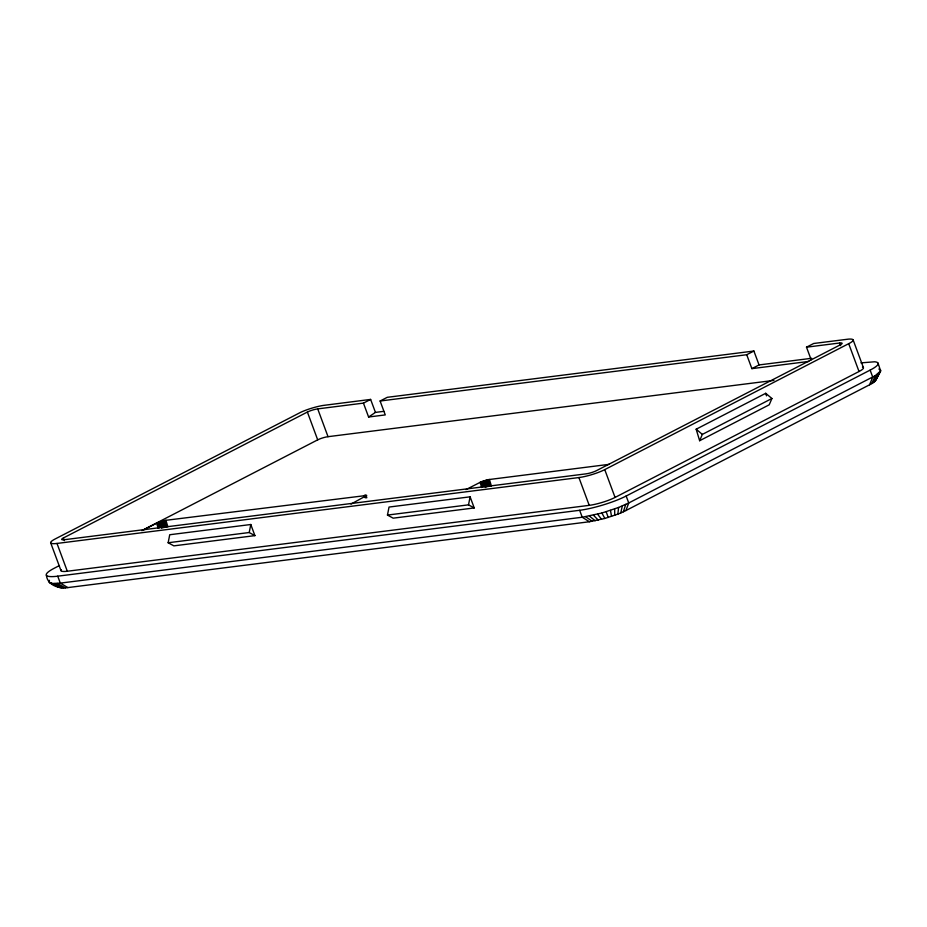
<?xml version="1.0" encoding="UTF-8"?>
<svg xmlns="http://www.w3.org/2000/svg" width="927" height="927" viewBox="0 0 927 927"><rect width="100%" height="100%" fill="white"/><g stroke="black" fill="none" stroke-linecap="round" stroke-linejoin="round"><path stroke-width="1.39" d="M46.385 575.146C47.254 585.192 59.212 589.097 67.856 587.591L589.398 521.75L604.856 518.448L617.857 514.126L618.599 507.463L628.738 502.967L875.308 375.632L880.65 370.951L878.031 363.175M168.146 542.758L169.734 534.74L250.788 524.508L254.913 535.632L173.859 545.864L168.146 542.758L249.212 532.527L254.913 535.632M249.212 532.527L250.788 524.508M387.463 515.076L389.039 507.057L470.105 496.826L474.23 507.938L393.164 518.17L387.463 515.076L468.517 504.844L474.23 507.938M468.517 504.844L470.105 496.826M617.857 514.126L620.754 512.944L622.318 505.957M620.754 512.944L623.396 511.774L625.713 504.45M623.396 511.774L625.922 510.545L628.738 502.967L626.165 496.026L870.129 370.116A34.473 6.107 -16.8 0 0 874.613 361.785L860.94 362.874M625.922 510.545L869.584 384.786L872.713 377.057L870.129 370.116M699.642 440.719L702.342 434.404L771.913 398.494L765.737 393.303L696.165 429.213L699.642 440.719L769.213 404.809L771.913 398.494M869.584 384.786L871.739 383.604L875.308 375.632M871.739 383.604L873.396 382.561L877.429 374.288M873.396 382.561L874.659 381.588L879.039 373.048M874.659 381.588L880.615 370.128L878.854 369.016M875.494 380.719L880.129 371.924M875.911 379.954L880.65 370.951M49.455 580.302L48.969 582.098L59.328 587.312M773.941 380.394L328.031 436.687L317.718 408.888L363.442 403.118L368.598 417.011L375.447 412.399L383.766 411.345M862.446 367.046A19.119 3.384 -16.8 0 1 859.005 371.518L615.064 497.428A19.119 3.384 -16.8 0 1 589.201 505.354L67.312 571.241L56.999 543.442L578.912 477.556A19.119 3.384 -16.8 0 0 604.728 469.63L850.152 342.92A19.119 3.384 -16.8 0 0 848.518 339.12L813.674 343.488L806.502 347.185L811.183 359.815M64.392 540.615L63.407 537.961L307.382 412.052A7.648 1.356 -16.8 0 1 317.718 408.888M59.432 565.563L54.287 568.216A34.415 6.095 -16.8 0 0 57.717 576.188L60.325 583.118L67.856 587.591M141.773 530.638L317.694 439.85A7.648 1.356 -16.8 0 1 328.031 436.675M142.48 530.441L157.555 522.701L165.91 520.302L366.721 495.435L351.009 504.114M465.98 489.607L481.055 481.866L488.355 479.63L609.387 464.311M363.442 403.118L370.626 399.421L375.447 412.399M368.598 417.011L385.261 414.914L380.105 401.009L387.277 397.312L753.894 351.032L759.051 364.937L811.716 358.285M380.105 401.009L746.722 354.728L753.894 351.032M746.722 354.728L751.878 368.633L759.051 364.937M49.571 582.747L52.41 583.489L60.325 583.118L582.237 517.231L601.89 513.025L618.599 507.463M370.626 399.421L322.978 405.47A19.119 3.384 -16.8 0 0 300.742 412.283L55.087 539.016A19.119 3.384 -16.8 0 0 56.987 543.442M806.502 347.185L839.619 343.002A7.648 1.356 -16.8 0 1 840.383 344.774L596.42 470.684A7.648 1.356 -16.8 0 1 586.073 473.848L64.183 539.734A7.648 1.356 -16.8 0 1 63.418 537.961M751.878 368.633L808.808 361.437M57.752 576.177L579.653 510.29A34.415 6.095 -16.8 0 0 626.131 496.026M50.718 583.21L60.22 587.672M52.41 583.489L61.53 587.892M54.6 583.558L63.233 587.95M57.254 583.442L65.296 587.857M589.398 521.75L582.237 517.231L579.653 510.29M585.679 516.733L592.26 521.322M589.433 516.038L595.18 520.789M696.165 429.213L702.342 434.404M593.431 515.18L598.286 520.128M597.602 514.172L601.53 519.34M601.89 513.025L604.856 518.448M853.107 339.861L863.419 367.66M848.715 343.72L859.028 371.518M839.619 343.002L840.604 345.644M604.752 469.63L615.064 497.428M578.912 477.556L589.224 505.354M307.382 412.052L317.694 439.85M50.695 542.874L61.008 570.661M606.2 511.75L608.205 517.463M765.737 393.303L766.513 395.852M489.41 479.456L491.38 485.968M488.355 479.63L490.313 486.142M487.173 479.873L489.132 486.385M485.91 480.186L487.88 486.698M484.612 480.557L486.582 487.069M483.349 480.974L485.308 487.486M482.144 481.414L483.72 486.617M481.055 481.866L482.631 487.069M480.116 482.307L481.692 487.521M366.026 495.157L366.814 497.764M365.342 495.145L366.119 497.753M364.45 495.227L365.226 497.834M165.91 520.302L167.88 526.814M164.855 520.464L166.814 526.976M163.673 520.707L165.632 527.22M162.41 521.02L164.38 527.533M161.113 521.391L163.082 527.903M159.85 521.808L161.808 528.32M158.644 522.249L160.22 527.463M157.555 522.701L159.131 527.915M156.617 523.141L158.193 528.355M610.476 510.383L611.53 516.397M58.83 586.177L58.853 586.814M614.636 508.946L614.763 515.273M67.3 571.241A19.119 3.384 -16.8 0 1 61.275 569.665"/></g></svg>
